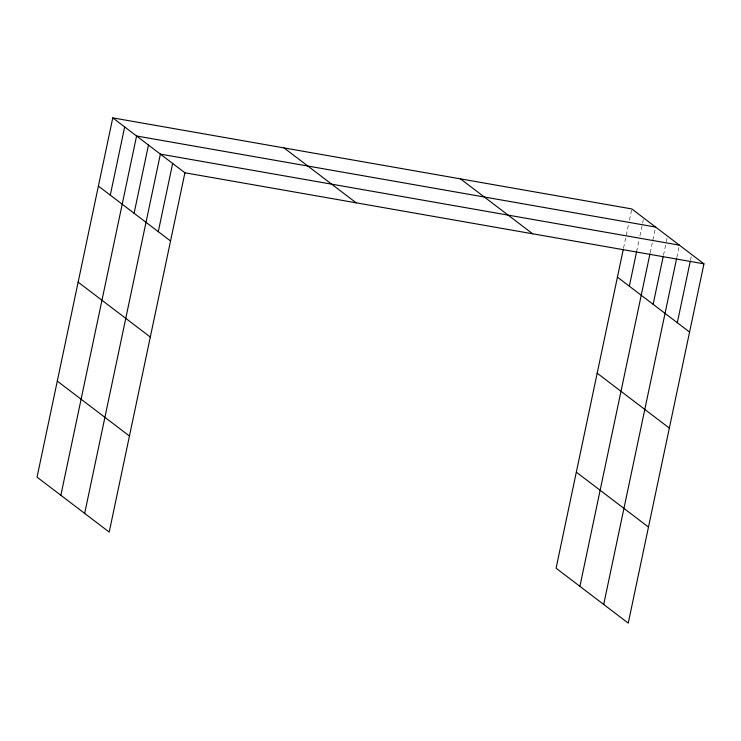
<?xml version="1.0" encoding="UTF-8"?>
<svg xmlns="http://www.w3.org/2000/svg" width="741" height="741" viewBox="0 0 741 741"><rect width="100%" height="100%" fill="white"/><g stroke="black" fill="none" stroke-linecap="round" stroke-linejoin="round"><path stroke-width="0.56" stroke-dasharray="3.71 2.78" d="M623.552 248.068L628.498 224.588M629.442 220.114L631.564 210.046M636.63 251.532L638.992 240.353M639.937 235.879L643.466 219.114M650.19 252.764L655.137 229.284M663.51 255.117L666.103 242.816M666.335 241.705L667.039 238.343M676.829 257.47L678.951 247.411M690.51 260.091L691.214 256.738"/><path stroke-width="1.11" d="M112.762 117.875L37.05 477.158L109.205 532.066L184.917 172.783L112.762 117.875L631.795 208.934L703.95 263.842L628.238 623.125L556.083 568.217L623.32 249.189M110.298 195.142L124.664 126.943M60.864 495.284L136.576 136.001L655.609 227.052M134.102 213.269L148.478 145.06M84.669 513.402L160.38 154.119L679.423 245.169M158.278 231.655L172.653 163.455M629.331 286.202L636.63 251.532M579.897 586.335L649.95 253.885M653.136 304.319L663.269 256.238M603.702 604.452L676.589 258.59M677.311 322.715L690.269 261.212M184.917 172.783L703.95 263.842M617.429 277.143L689.575 332.042M460.513 178.887L532.668 233.795M597.181 373.195L669.336 428.103M284.044 147.922L356.199 202.83M576.331 472.156L648.477 527.064M98.386 186.084L170.541 240.992M78.148 282.145L150.303 337.044M57.289 381.106L129.443 436.014"/></g></svg>
